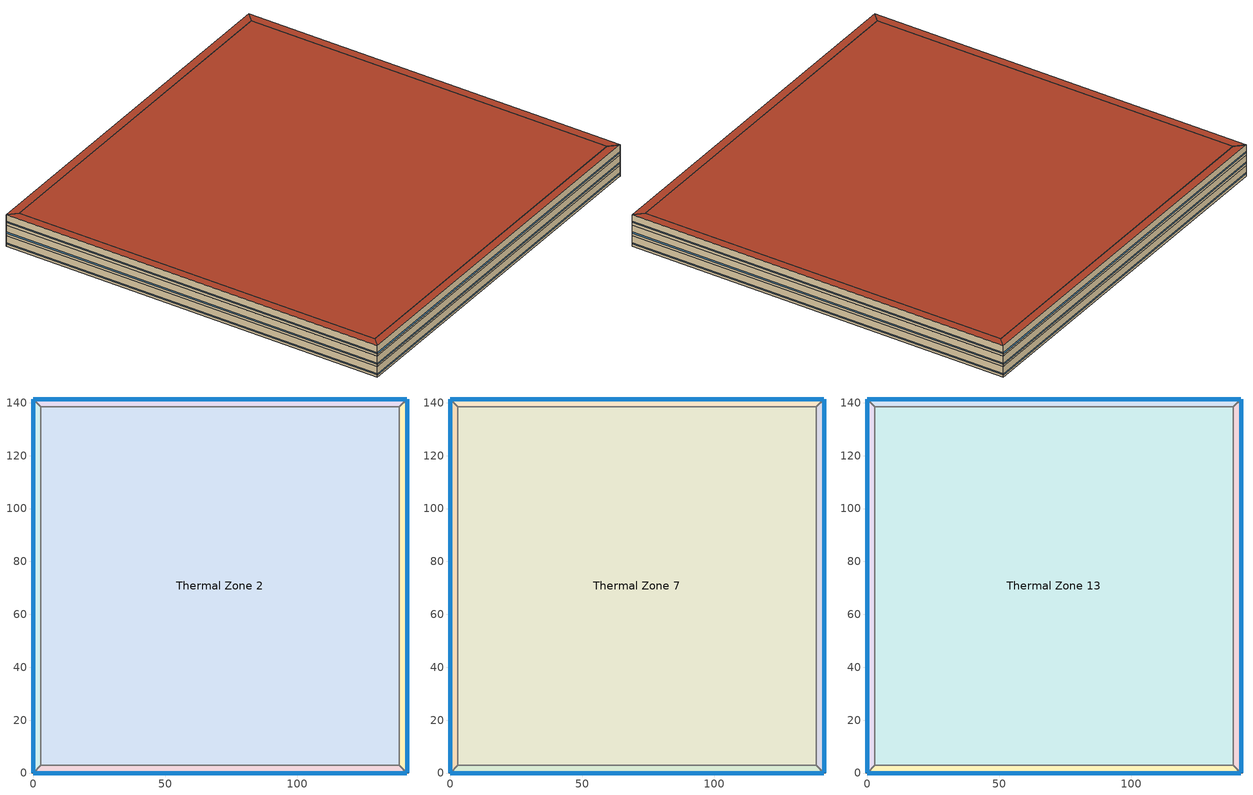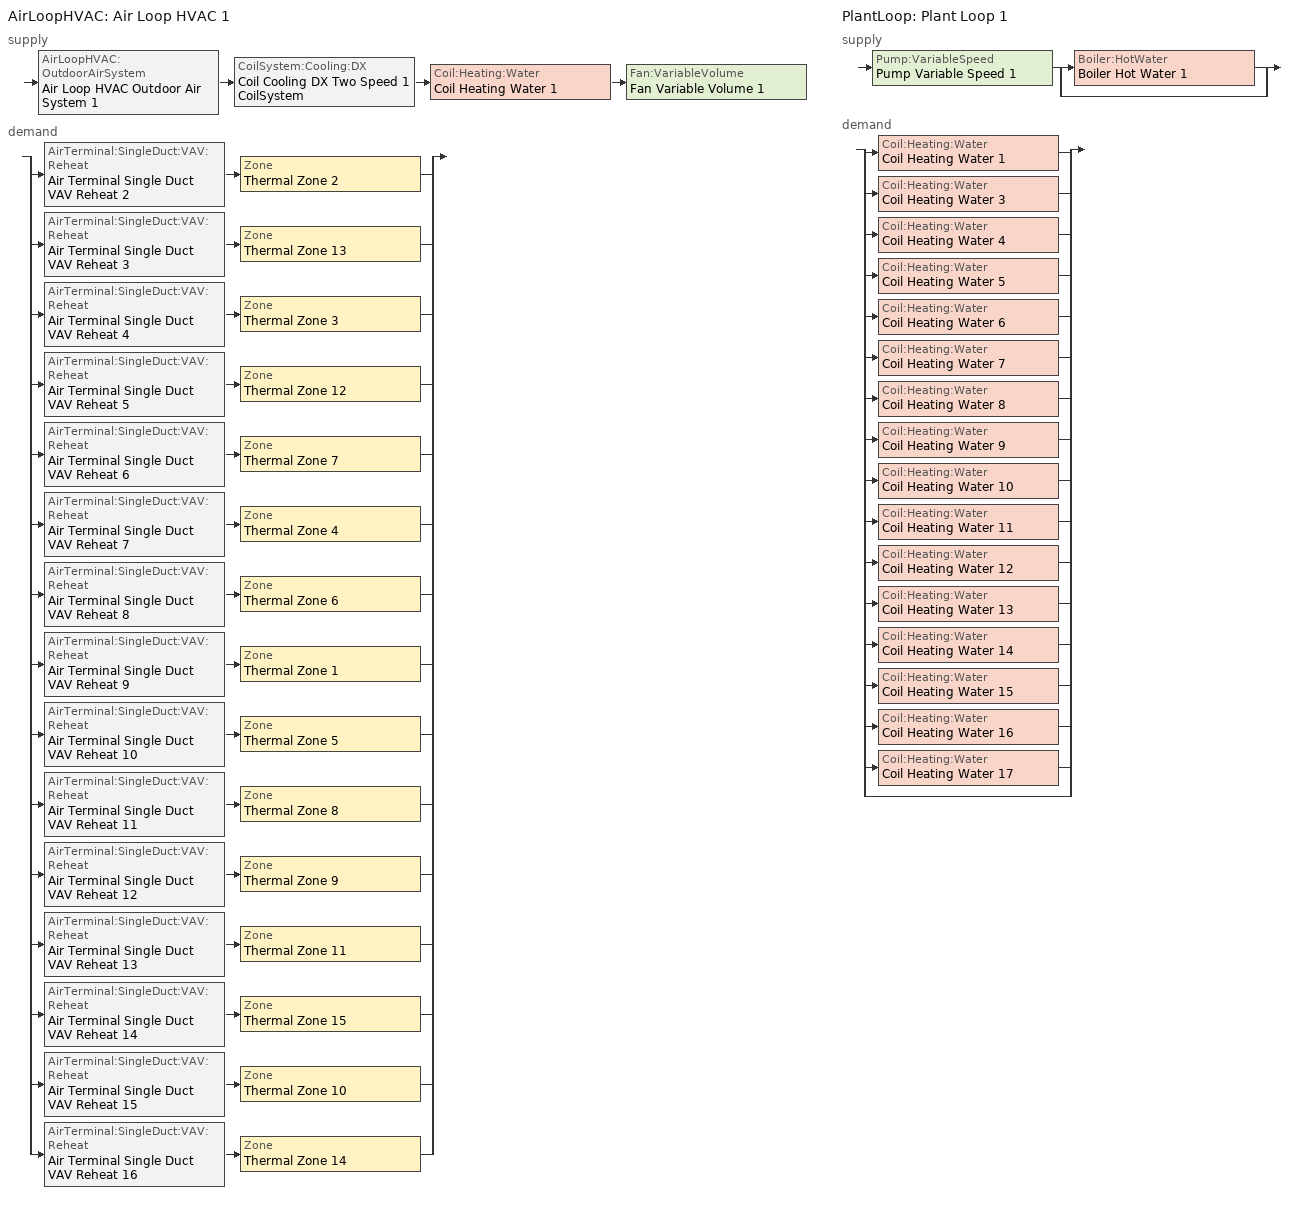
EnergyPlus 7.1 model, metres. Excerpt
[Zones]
Thermal Zone 2
 floor ground (000_ExtSlabCarpet_4in_ClimateZone 1-8): 3,3 3,138.42 138.42,138.42 138.42,3 z0
 wall to Thermal Zone 9 (000_Interior Wall): 3,138.42 3,3 z0:4
 wall to Thermal Zone 15 (000_Interior Wall): 138.42,3 138.42,138.42 z0:4
 wall to Thermal Zone 1 (000_Interior Wall): 3,3 138.42,3 z0:4
 wall to Thermal Zone 8 (000_Interior Wall): 138.42,138.42 3,138.42 z0:4
Thermal Zone 1
 floor ground (000_ExtSlabCarpet_4in_ClimateZone 1-8): 141.42,0 0,0 3,3 138.42,3 z0
 wall outside (ASHRAE_189.1-2009_ExtWall_SteelFrame_ClimateZone 4-8): 0,0 141.42,0 z0:4
 wall to Thermal Zone 15 (000_Interior Wall): 141.42,0 138.42,3 z0:4
 wall to Thermal Zone 9 (000_Interior Wall): 3,3 0,0 z0:4
 window (ASHRAE_189.1-2009_ExtWindow_ClimateZone 4-5): 0.03,0 141.4,0 z1:1.4
Thermal Zone 8
 floor ground (000_ExtSlabCarpet_4in_ClimateZone 1-8): 0,141.42 141.42,141.42 138.42,138.42 3,138.42 z0
 wall outside (ASHRAE_189.1-2009_ExtWall_SteelFrame_ClimateZone 4-8): 141.42,141.42 0,141.42 z0:4
 wall to Thermal Zone 15 (000_Interior Wall): 138.42,138.42 141.42,141.42 z0:4
 wall to Thermal Zone 9 (000_Interior Wall): 0,141.42 3,138.42 z0:4
 window (ASHRAE_189.1-2009_ExtWindow_ClimateZone 4-5): 141.4,141.42 0.03,141.42 z1:1.4
Thermal Zone 15
 floor ground (000_ExtSlabCarpet_4in_ClimateZone 1-8): 141.42,141.42 141.42,0 138.42,3 138.42,138.42 z0
 wall outside (ASHRAE_189.1-2009_ExtWall_SteelFrame_ClimateZone 4-8): 141.42,0 141.42,141.42 z0:4
 window (ASHRAE_189.1-2009_ExtWindow_ClimateZone 4-5): 141.42,0.03 141.42,141.4 z1:1.4
Thermal Zone 9
 floor ground (000_ExtSlabCarpet_4in_ClimateZone 1-8): 0,0 0,141.42 3,138.42 3,3 z0
 wall outside (ASHRAE_189.1-2009_ExtWall_SteelFrame_ClimateZone 4-8): 0,141.42 0,0 z0:4
 window (ASHRAE_189.1-2009_ExtWindow_ClimateZone 4-5): 0,141.4 0,0.03 z1:1.4
Thermal Zone 7
 floor to Thermal Zone 2 (000_Interior Floor): 3,3 3,138.42 138.42,138.42 138.42,3 z4
 wall to Thermal Zone 6 (000_Interior Wall): 138.42,138.42 3,138.42 z4:8
 wall to Thermal Zone 3 (000_Interior Wall): 138.42,3 138.42,138.42 z4:8
 wall to Thermal Zone 4 (000_Interior Wall): 3,138.42 3,3 z4:8
 wall to Thermal Zone 12 (000_Interior Wall): 3,3 138.42,3 z4:8
Thermal Zone 4
 floor to Thermal Zone 9 (000_Interior Floor): 0,0 0,141.42 3,138.42 3,3 z4
 wall outside (ASHRAE_189.1-2009_ExtWall_SteelFrame_ClimateZone 4-8): 0,141.42 0,0 z4:8
 wall to Thermal Zone 6 (000_Interior Wall): 3,138.42 0,141.42 z4:8
 wall to Thermal Zone 12 (000_Interior Wall): 0,0 3,3 z4:8
 window (ASHRAE_189.1-2009_ExtWindow_ClimateZone 4-5): 0,141.4 0,0.03 z5:5.4
Thermal Zone 3
 floor to Thermal Zone 15 (000_Interior Floor): 141.42,141.42 141.42,0 138.42,3 138.42,138.42 z4
 wall outside (ASHRAE_189.1-2009_ExtWall_SteelFrame_ClimateZone 4-8): 141.42,0 141.42,141.42 z4:8
 wall to Thermal Zone 6 (000_Interior Wall): 141.42,141.42 138.42,138.42 z4:8
 wall to Thermal Zone 12 (000_Interior Wall): 138.42,3 141.42,0 z4:8
 window (ASHRAE_189.1-2009_ExtWindow_ClimateZone 4-5): 141.42,0.03 141.42,141.4 z5:5.4
Thermal Zone 6
 floor to Thermal Zone 8 (000_Interior Floor): 0,141.42 141.42,141.42 138.42,138.42 3,138.42 z4
 wall outside (ASHRAE_189.1-2009_ExtWall_SteelFrame_ClimateZone 4-8): 141.42,141.42 0,141.42 z4:8
 window (ASHRAE_189.1-2009_ExtWindow_ClimateZone 4-5): 141.4,141.42 0.03,141.42 z5:5.4
Thermal Zone 12
 floor to Thermal Zone 1 (000_Interior Floor): 141.42,0 0,0 3,3 138.42,3 z4
 wall outside (ASHRAE_189.1-2009_ExtWall_SteelFrame_ClimateZone 4-8): 0,0 141.42,0 z4:8
 window (ASHRAE_189.1-2009_ExtWindow_ClimateZone 4-5): 0.03,0 141.4,0 z5:5.4
Thermal Zone 5
 floor to Thermal Zone 6 (000_Interior Floor): 0,141.42 141.42,141.42 138.42,138.42 3,138.42 z8
 wall outside (ASHRAE_189.1-2009_ExtWall_SteelFrame_ClimateZone 4-8): 141.42,141.42 0,141.42 z8:12
 wall to Thermal Zone 13 (000_Interior Wall): 3,138.42 138.42,138.42 z8:12
 wall to Thermal Zone 10 (000_Interior Wall): 138.42,138.42 141.42,141.42 z8:12
 wall to Thermal Zone 14 (000_Interior Wall): 0,141.42 3,138.42 z8:12
 window (ASHRAE_189.1-2009_ExtWindow_ClimateZone 4-5): 141.4,141.42 0.03,141.42 z9:9.4
 roof outside (ASHRAE_189.1-2009_ExtRoof_IEAD_ClimateZone 2-5): 3,138.42 138.42,138.42 141.42,141.42 0,141.42 z12
Thermal Zone 10
 floor to Thermal Zone 3 (000_Interior Floor): 141.42,141.42 141.42,0 138.42,3 138.42,138.42 z8
 wall outside (ASHRAE_189.1-2009_ExtWall_SteelFrame_ClimateZone 4-8): 141.42,0 141.42,141.42 z8:12
 wall to Thermal Zone 11 (000_Interior Wall): 138.42,3 141.42,0 z8:12
 wall to Thermal Zone 13 (000_Interior Wall): 138.42,138.42 138.42,3 z8:12
 window (ASHRAE_189.1-2009_ExtWindow_ClimateZone 4-5): 141.42,0.03 141.42,141.4 z9:9.4
 roof outside (ASHRAE_189.1-2009_ExtRoof_IEAD_ClimateZone 2-5): 138.42,138.42 138.42,3 141.42,0 141.42,141.42 z12
Thermal Zone 14
 floor to Thermal Zone 4 (000_Interior Floor): 0,0 0,141.42 3,138.42 3,3 z8
 wall outside (ASHRAE_189.1-2009_ExtWall_SteelFrame_ClimateZone 4-8): 0,141.42 0,0 z8:12
 wall to Thermal Zone 11 (000_Interior Wall): 0,0 3,3 z8:12
 wall to Thermal Zone 13 (000_Interior Wall): 3,3 3,138.42 z8:12
 window (ASHRAE_189.1-2009_ExtWindow_ClimateZone 4-5): 0,141.4 0,0.03 z9:9.4
 roof outside (ASHRAE_189.1-2009_ExtRoof_IEAD_ClimateZone 2-5): 3,3 3,138.42 0,141.42 0,0 z12
Thermal Zone 11
 floor to Thermal Zone 12 (000_Interior Floor): 141.42,0 0,0 3,3 138.42,3 z8
 wall outside (ASHRAE_189.1-2009_ExtWall_SteelFrame_ClimateZone 4-8): 0,0 141.42,0 z8:12
 wall to Thermal Zone 13 (000_Interior Wall): 138.42,3 3,3 z8:12
 window (ASHRAE_189.1-2009_ExtWindow_ClimateZone 4-5): 0.03,0 141.4,0 z9:9.4
 roof outside (ASHRAE_189.1-2009_ExtRoof_IEAD_ClimateZone 2-5): 138.42,3 3,3 0,0 141.42,0 z12
Thermal Zone 13
 floor to Thermal Zone 7 (000_Interior Floor): 3,3 3,138.42 138.42,138.42 138.42,3 z8
 roof outside (ASHRAE_189.1-2009_ExtRoof_IEAD_ClimateZone 2-5): 138.42,3 138.42,138.42 3,138.42 3,3 z12
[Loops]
AirLoopHVAC 'Air Loop HVAC 1'
 supply: AirLoopHVAC:OutdoorAirSystem 'Air Loop HVAC Outdoor Air System 1' > CoilSystem:Cooling:DX 'Coil Cooling DX Two Speed 1 CoilSystem' > Coil:Heating:Water 'Coil Heating Water 1' > Fan:VariableVolume 'Fan Variable Volume 1'
 demand: split
  | AirTerminal:SingleDuct:VAV:Reheat 'Air Terminal Single Duct VAV Reheat 2' > Zone 'Thermal Zone 2'
  | AirTerminal:SingleDuct:VAV:Reheat 'Air Terminal Single Duct VAV Reheat 3' > Zone 'Thermal Zone 13'
  | AirTerminal:SingleDuct:VAV:Reheat 'Air Terminal Single Duct VAV Reheat 4' > Zone 'Thermal Zone 3'
  | AirTerminal:SingleDuct:VAV:Reheat 'Air Terminal Single Duct VAV Reheat 5' > Zone 'Thermal Zone 12'
  | AirTerminal:SingleDuct:VAV:Reheat 'Air Terminal Single Duct VAV Reheat 6' > Zone 'Thermal Zone 7'
  | AirTerminal:SingleDuct:VAV:Reheat 'Air Terminal Single Duct VAV Reheat 7' > Zone 'Thermal Zone 4'
  | AirTerminal:SingleDuct:VAV:Reheat 'Air Terminal Single Duct VAV Reheat 8' > Zone 'Thermal Zone 6'
  | AirTerminal:SingleDuct:VAV:Reheat 'Air Terminal Single Duct VAV Reheat 9' > Zone 'Thermal Zone 1'
  | AirTerminal:SingleDuct:VAV:Reheat 'Air Terminal Single Duct VAV Reheat 10' > Zone 'Thermal Zone 5'
  | AirTerminal:SingleDuct:VAV:Reheat 'Air Terminal Single Duct VAV Reheat 11' > Zone 'Thermal Zone 8'
  | AirTerminal:SingleDuct:VAV:Reheat 'Air Terminal Single Duct VAV Reheat 12' > Zone 'Thermal Zone 9'
  | AirTerminal:SingleDuct:VAV:Reheat 'Air Terminal Single Duct VAV Reheat 13' > Zone 'Thermal Zone 11'
  | AirTerminal:SingleDuct:VAV:Reheat 'Air Terminal Single Duct VAV Reheat 14' > Zone 'Thermal Zone 15'
  | AirTerminal:SingleDuct:VAV:Reheat 'Air Terminal Single Duct VAV Reheat 15' > Zone 'Thermal Zone 10'
  | AirTerminal:SingleDuct:VAV:Reheat 'Air Terminal Single Duct VAV Reheat 16' > Zone 'Thermal Zone 14'
PlantLoop 'Plant Loop 1'
 supply: Pump:VariableSpeed 'Pump Variable Speed 1' > split
  | Boiler:HotWater 'Boiler Hot Water 1'
  | bypass
 demand: split
  | Coil:Heating:Water 'Coil Heating Water 1'
  | Coil:Heating:Water 'Coil Heating Water 3'
  | Coil:Heating:Water 'Coil Heating Water 4'
  | Coil:Heating:Water 'Coil Heating Water 5'
  | Coil:Heating:Water 'Coil Heating Water 6'
  | Coil:Heating:Water 'Coil Heating Water 7'
  | Coil:Heating:Water 'Coil Heating Water 8'
  | Coil:Heating:Water 'Coil Heating Water 9'
  | Coil:Heating:Water 'Coil Heating Water 10'
  | Coil:Heating:Water 'Coil Heating Water 11'
  | Coil:Heating:Water 'Coil Heating Water 12'
  | Coil:Heating:Water 'Coil Heating Water 13'
  | Coil:Heating:Water 'Coil Heating Water 14'
  | Coil:Heating:Water 'Coil Heating Water 15'
  | Coil:Heating:Water 'Coil Heating Water 16'
  | Coil:Heating:Water 'Coil Heating Water 17'
  | bypass
[Site:Location]
Chicago Ohare Intl Ap_IL_USA Design_Conditions: 41.98, -87.92, -6, 201
[SizingPeriod:DesignDay]
Chicago Ohare Intl Ap Ann Clg .4% Condns Enth=>MDB: 7, 21, SummerDesignDay, 31.4, 10.5, DefaultMultipliers, , Enthalpy, , , , 79200, , 98934, 5.2, 230, No, No, No, ASHRAETau, , , 0.455, 2.05
Chicago Ohare Intl Ap Ann Clg 2% Condns Enth=>MDB: 7, 21, SummerDesignDay, 28.2, 10.5, DefaultMultipliers, , Enthalpy, , , , 70900, , 98934, 5.2, 230, No, No, No, ASHRAETau, , , 0.455, 2.05
Chicago Ohare Intl Ap Ann Htg Wind 99% Condns WS=>MCDB: 1, 21, WinterDesignDay, -3.2, 0, DefaultMultipliers, , Wetbulb, -3.2, , , , , 98934, 11.4, 270, No, No, No, ASHRAEClearSky, , , , , 0
Chicago Ohare Intl Ap Ann Htg 99.6% Condns DB: 1, 21, WinterDesignDay, -20, 0, DefaultMultipliers, , Wetbulb, -20, , , , , 98934, 4.9, 270, No, No, No, ASHRAEClearSky, , , , , 0
Chicago Ohare Intl Ap Ann Hum_n 99.6% Condns DP=>MCDB: 1, 21, WinterDesignDay, -19.2, 0, DefaultMultipliers, , Dewpoint, -25.7, , , , , 98934, 4.9, 270, No, No, No, ASHRAEClearSky, , , , , 0
Chicago Ohare Intl Ap Ann Clg .4% Condns WB=>MDB: 7, 21, SummerDesignDay, 31.2, 10.5, DefaultMultipliers, , Wetbulb, 25.5, , , , , 98934, 5.2, 230, No, No, No, ASHRAETau, , , 0.455, 2.05
Chicago Ohare Intl Ap Ann Clg 2% Condns DB=>MWB: 7, 21, SummerDesignDay, 30.1, 10.5, DefaultMultipliers, , Wetbulb, 22.1, , , , , 98934, 5.2, 230, No, No, No, ASHRAETau, , , 0.455, 2.05
Chicago Ohare Intl Ap Ann Clg .4% Condns DB=>MWB: 7, 21, SummerDesignDay, 33.3, 10.5, DefaultMultipliers, , Wetbulb, 23.7, , , , , 98934, 5.2, 230, No, No, No, ASHRAETau, , , 0.455, 2.05
Chicago Ohare Intl Ap Ann Clg .4% Condns DP=>MDB: 7, 21, SummerDesignDay, 28.9, 10.5, DefaultMultipliers, , Dewpoint, 23.8, , , , , 98934, 5.2, 230, No, No, No, ASHRAETau, , , 0.455, 2.05
Chicago Ohare Intl Ap Ann Htg Wind 99.6% Condns WS=>MCDB: 1, 21, WinterDesignDay, -3.5, 0, DefaultMultipliers, , Wetbulb, -3.5, , , , , 98934, 12.4, 270, No, No, No, ASHRAEClearSky, , , , , 0
Chicago Ohare Intl Ap Ann Clg 2% Condns WB=>MDB: 7, 21, SummerDesignDay, 28.1, 10.5, DefaultMultipliers, , Wetbulb, 23.5, , , , , 98934, 5.2, 230, No, No, No, ASHRAETau, , , 0.455, 2.05
Chicago Ohare Intl Ap Ann Clg 1% Condns WB=>MDB: 7, 21, SummerDesignDay, 29.6, 10.5, DefaultMultipliers, , Wetbulb, 24.5, , , , , 98934, 5.2, 230, No, No, No, ASHRAETau, , , 0.455, 2.05
Chicago Ohare Intl Ap Ann Hum_n 99% Condns DP=>MCDB: 1, 21, WinterDesignDay, -15.7, 0, DefaultMultipliers, , Dewpoint, -22.1, , , , , 98934, 4.9, 270, No, No, No, ASHRAEClearSky, , , , , 0
Chicago Ohare Intl Ap Ann Clg 2% Condns DP=>MDB: 7, 21, SummerDesignDay, 26.5, 10.5, DefaultMultipliers, , Dewpoint, 21.9, , , , , 98934, 5.2, 230, No, No, No, ASHRAETau, , , 0.455, 2.05
Chicago Ohare Intl Ap Ann Htg 99% Condns DB: 1, 21, WinterDesignDay, -16.6, 0, DefaultMultipliers, , Wetbulb, -16.6, , , , , 98934, 4.9, 270, No, No, No, ASHRAEClearSky, , , , , 0
Chicago Ohare Intl Ap Ann Clg 1% Condns DP=>MDB: 7, 21, SummerDesignDay, 27.7, 10.5, DefaultMultipliers, , Dewpoint, 22.9, , , , , 98934, 5.2, 230, No, No, No, ASHRAETau, , , 0.455, 2.05
Chicago Ohare Intl Ap Ann Clg 1% Condns Enth=>MDB: 7, 21, SummerDesignDay, 29.6, 10.5, DefaultMultipliers, , Enthalpy, , , , 75100, , 98934, 5.2, 230, No, No, No, ASHRAETau, , , 0.455, 2.05
Chicago Ohare Intl Ap Ann Clg 1% Condns DB=>MWB: 7, 21, SummerDesignDay, 31.6, 10.5, DefaultMultipliers, , Wetbulb, 23, , , , , 98934, 5.2, 230, No, No, No, ASHRAETau, , , 0.455, 2.05
[Building]
Building 1
[Material]
Wall Insulation [39]: MediumRough, 0.1184, 0.045, 265, 836.8, 0.9, 0.7, 0.7
000_M11 100mm lightweight concrete: MediumRough, 0.1016, 0.53, 1280, 840, 0.9, 0.7, 0.7
Metal Decking: MediumSmooth, 0.0015, 45.006, 7680, 418.4, 0.9, 0.7, 0.3
Roof Insulation [21]: MediumRough, 0.2105, 0.049, 265, 836.8, 0.9, 0.7, 0.7
Roof Membrane: VeryRough, 0.0095, 0.16, 1121.29, 1460, 0.9, 0.7, 0.7
1/2IN Gypsum: Smooth, 0.0127, 0.16, 784.9, 830, 0.9, 0.92, 0.92
MAT-CC05 4 HW CONCRETE: Rough, 0.1016, 1.311, 2240, 836.8, 0.9, 0.7, 0.7
000_G01a 19mm gypsum board: MediumSmooth, 0.019, 0.16, 800, 1090, 0.9, 0.7, 0.7
000_F16 Acoustic tile: MediumSmooth, 0.0191, 0.06, 368, 590, 0.9, 0.7, 0.7
[Material:AirGap]
000_F05 Ceiling air space resistance: 0.18
000_F04 Wall air space resistance: 0.15
[Material:NoMass]
CP02 CARPET PAD: VeryRough, 0.2165, 0.9, 0.7, 0.8
MAT-SHEATH: Rough, 0.3626, 0.9, 0.7, 0.7
[WindowMaterial:Glazing]
Theoretical Glass [207]: SpectralAverage, , 0.003, 0.3311, 0.6189, 0.6189, 0.44, 0.51, 0.51, 0, 0.9, 0.9, 0.0133, 1, No
[Construction]
000_Interior Wall: 000_G01a 19mm gypsum board, 000_F04 Wall air space resistance, 000_G01a 19mm gypsum board
ASHRAE_189.1-2009_ExtWall_SteelFrame_ClimateZone 4-8: MAT-SHEATH, Wall Insulation [39], 1/2IN Gypsum
000_ExtSlabCarpet_4in_ClimateZone 1-8: MAT-CC05 4 HW CONCRETE, CP02 CARPET PAD
ASHRAE_189.1-2009_ExtRoof_IEAD_ClimateZone 2-5: Roof Membrane, Roof Insulation [21], Metal Decking
000_Interior Floor: 000_F16 Acoustic tile, 000_F05 Ceiling air space resistance, 000_M11 100mm lightweight concrete
ASHRAE_189.1-2009_ExtWindow_ClimateZone 4-5: Theoretical Glass [207]
[AirLoopHVAC]
Air Loop HVAC 1: Air Loop HVAC 1 Controllers, AvailabilityManagerAssignmentList {2972593b-6dd4-46ac-bf5a-b0bf6d156a2b}, AutoSize, BranchList {7d43e544-2e66-4075-9c23-c35bcea925db}, , Node 16, Node 19, Node 18, Node 17
[Sizing:System]
Air Loop HVAC 1: Sensible, Autosize, 0.3, 7, 0.008, 12.8, 0.008, 12.8, 16.7, NonCoincident, Yes, Yes, 0.0085, 0.008, DesignDay, 0, DesignDay, 0, ZoneSum
[Controller:WaterCoil]
Controller Water Coil 1: Temperature, Normal, Flow, Node 25, Node 31, Autosize, Autosize, 1e-07
[AvailabilityManager:Scheduled]
AvailabilityManager:Scheduled {988902a5-6533-4909-b319-b9899e32abfa}: Schedule:Compact {b762c5fa-27ba-461d-b220-e85a532de893}
AvailabilityManager:Scheduled {7d4268d1-8525-445e-a3bc-1aa545bf2a07}: Schedule:Compact {b1a5748c-4580-4737-a4ed-bbab8c15b868}
[AirLoopHVAC:OutdoorAirSystem]
Air Loop HVAC Outdoor Air System 1: AirLoopHVAC:ControllerList {c2720e85-d7ac-4984-894c-e87089a6ef71}, AirLoopHVAC:OutdoorAirSystem:EquipmentList {5bfc05c2-661a-403a-804f-37543a92f3d7}, AvailabilityManagerAssignmentList {87b49a32-a40f-4feb-be5e-eb0c5b64dd8c}
[Controller:OutdoorAir]
Controller Outdoor Air 1: Node 22, Node 16, Node 23, Node 21, Autosize, Autosize, FixedDryBulb, ModulateFlow, 30, 64000, , , -100, NoLockout, FixedMinimum, , , , , , No, , , Yes, BypassWhenOAFlowGreaterThanMinimum
[OutdoorAir:Mixer]
OutdoorAir:Mixer {8933b5d0-baae-4a9e-a345-a4841f1417f7}: Node 23, Node 21, Node 22, Node 16
[SetpointManager:MixedAir]
Setpoint Manager Mixed Air 3: Temperature, Node 17, Node 25, Node 17, Node 23
Setpoint Manager Mixed Air 2: Temperature, Node 17, Node 25, Node 17, Node 24
Setpoint Manager Mixed Air 1: Temperature, Node 17, Node 25, Node 17, Node 25
[CoilSystem:Cooling:DX]
Coil Cooling DX Two Speed 1 CoilSystem: Always_On, Node 23, Node 24, Node 24, Coil:Cooling:DX:TwoSpeed, Coil Cooling DX Two Speed 1
[Coil:Cooling:DX:TwoSpeed]
Coil Cooling DX Two Speed 1: Always_On, Autosize, Autosize, 5.5, Autosize, Node 23, Node 24, Curve Biquadratic 1, Curve Quadratic 1, Curve Biquadratic 2, Curve Quadratic 2, Curve Quadratic 3, Autosize, 0.69, 6.6, Autosize, Curve Biquadratic 3, Curve Biquadratic 4, , AirCooled, 0, , , 0, , , , , 10, 2
[Coil:Heating:Water]
Coil Heating Water 1: Always_On, Autosize, Autosize, Node 31, Node 37, Node 24, Node 25, UFactorTimesAreaAndDesignWaterFlowRate, Autosize, 82.2, 16.6, 71.1, 32.2, 0.5
Coil Heating Water 3: Always_On, Autosize, Autosize, Node 40, Node 41, Air Terminal Single Duct VAV Reheat 2 Damper Outlet, Node 20, UFactorTimesAreaAndDesignWaterFlowRate, Autosize, 82.2, 16.6, 71.1, 32.2, 0.5
Coil Heating Water 4: Always_On, Autosize, Autosize, Node 45, Node 46, Air Terminal Single Duct VAV Reheat 3 Damper Outlet, Node 42, UFactorTimesAreaAndDesignWaterFlowRate, Autosize, 82.2, 16.6, 71.1, 32.2, 0.5
Coil Heating Water 5: Always_On, Autosize, Autosize, Node 50, Node 51, Air Terminal Single Duct VAV Reheat 4 Damper Outlet, Node 47, UFactorTimesAreaAndDesignWaterFlowRate, Autosize, 82.2, 16.6, 71.1, 32.2, 0.5
Coil Heating Water 6: Always_On, Autosize, Autosize, Node 55, Node 56, Air Terminal Single Duct VAV Reheat 5 Damper Outlet, Node 52, UFactorTimesAreaAndDesignWaterFlowRate, Autosize, 82.2, 16.6, 71.1, 32.2, 0.5
Coil Heating Water 7: Always_On, Autosize, Autosize, Node 60, Node 61, Air Terminal Single Duct VAV Reheat 6 Damper Outlet, Node 57, UFactorTimesAreaAndDesignWaterFlowRate, Autosize, 82.2, 16.6, 71.1, 32.2, 0.5
Coil Heating Water 8: Always_On, Autosize, Autosize, Node 65, Node 66, Air Terminal Single Duct VAV Reheat 7 Damper Outlet, Node 62, UFactorTimesAreaAndDesignWaterFlowRate, Autosize, 82.2, 16.6, 71.1, 32.2, 0.5
Coil Heating Water 9: Always_On, Autosize, Autosize, Node 70, Node 71, Air Terminal Single Duct VAV Reheat 8 Damper Outlet, Node 67, UFactorTimesAreaAndDesignWaterFlowRate, Autosize, 82.2, 16.6, 71.1, 32.2, 0.5
Coil Heating Water 10: Always_On, Autosize, Autosize, Node 75, Node 76, Air Terminal Single Duct VAV Reheat 9 Damper Outlet, Node 72, UFactorTimesAreaAndDesignWaterFlowRate, Autosize, 82.2, 16.6, 71.1, 32.2, 0.5
Coil Heating Water 11: Always_On, Autosize, Autosize, Node 80, Node 81, Air Terminal Single Duct VAV Reheat 10 Damper Outlet, Node 77, UFactorTimesAreaAndDesignWaterFlowRate, Autosize, 82.2, 16.6, 71.1, 32.2, 0.5
Coil Heating Water 12: Always_On, Autosize, Autosize, Node 85, Node 86, Air Terminal Single Duct VAV Reheat 11 Damper Outlet, Node 82, UFactorTimesAreaAndDesignWaterFlowRate, Autosize, 82.2, 16.6, 71.1, 32.2, 0.5
Coil Heating Water 13: Always_On, Autosize, Autosize, Node 90, Node 91, Air Terminal Single Duct VAV Reheat 12 Damper Outlet, Node 87, UFactorTimesAreaAndDesignWaterFlowRate, Autosize, 82.2, 16.6, 71.1, 32.2, 0.5
Coil Heating Water 14: Always_On, Autosize, Autosize, Node 95, Node 96, Air Terminal Single Duct VAV Reheat 13 Damper Outlet, Node 92, UFactorTimesAreaAndDesignWaterFlowRate, Autosize, 82.2, 16.6, 71.1, 32.2, 0.5
Coil Heating Water 15: Always_On, Autosize, Autosize, Node 100, Node 101, Air Terminal Single Duct VAV Reheat 14 Damper Outlet, Node 97, UFactorTimesAreaAndDesignWaterFlowRate, Autosize, 82.2, 16.6, 71.1, 32.2, 0.5
Coil Heating Water 16: Always_On, Autosize, Autosize, Node 105, Node 106, Air Terminal Single Duct VAV Reheat 15 Damper Outlet, Node 102, UFactorTimesAreaAndDesignWaterFlowRate, Autosize, 82.2, 16.6, 71.1, 32.2, 0.5
Coil Heating Water 17: Always_On, Autosize, Autosize, Node 110, Node 111, Air Terminal Single Duct VAV Reheat 16 Damper Outlet, Node 107, UFactorTimesAreaAndDesignWaterFlowRate, Autosize, 82.2, 16.6, 71.1, 32.2, 0.5
[Fan:VariableVolume]
Fan Variable Volume 1: Always_On, 0.5, 500, AutoSize, FixedFlowRate, 0, 0, 0.93, 1, 0.0407599, 0.088045, -0.0729261, 0.94374, 0, Node 25, Node 17
[SetpointManager:Scheduled]
Setpoint Manager Scheduled 1: Temperature, Deck_Temperature, Node 17
Setpoint Manager Scheduled 2: Temperature, Hot_Water_Temperature, Node 27
[AirTerminal:SingleDuct:VAV:Reheat]
Air Terminal Single Duct VAV Reheat 2: Always_On, Air Terminal Single Duct VAV Reheat 2 Damper Outlet, Node 39, Autosize, Constant, 0.3, 0.3, , Coil:Heating:Water, Coil Heating Water 3, Autosize, 0, Node 20, 0.001, Normal, Autocalculate, Autocalculate, 35
Air Terminal Single Duct VAV Reheat 3: Always_On, Air Terminal Single Duct VAV Reheat 3 Damper Outlet, Node 44, Autosize, Constant, 0.3, 0.3, , Coil:Heating:Water, Coil Heating Water 4, Autosize, 0, Node 42, 0.001, Normal, Autocalculate, Autocalculate, 35
Air Terminal Single Duct VAV Reheat 4: Always_On, Air Terminal Single Duct VAV Reheat 4 Damper Outlet, Node 49, Autosize, Constant, 0.3, 0.3, , Coil:Heating:Water, Coil Heating Water 5, Autosize, 0, Node 47, 0.001, Normal, Autocalculate, Autocalculate, 35
Air Terminal Single Duct VAV Reheat 5: Always_On, Air Terminal Single Duct VAV Reheat 5 Damper Outlet, Node 54, Autosize, Constant, 0.3, 0.3, , Coil:Heating:Water, Coil Heating Water 6, Autosize, 0, Node 52, 0.001, Normal, Autocalculate, Autocalculate, 35
Air Terminal Single Duct VAV Reheat 6: Always_On, Air Terminal Single Duct VAV Reheat 6 Damper Outlet, Node 59, Autosize, Constant, 0.3, 0.3, , Coil:Heating:Water, Coil Heating Water 7, Autosize, 0, Node 57, 0.001, Normal, Autocalculate, Autocalculate, 35
Air Terminal Single Duct VAV Reheat 7: Always_On, Air Terminal Single Duct VAV Reheat 7 Damper Outlet, Node 64, Autosize, Constant, 0.3, 0.3, , Coil:Heating:Water, Coil Heating Water 8, Autosize, 0, Node 62, 0.001, Normal, Autocalculate, Autocalculate, 35
Air Terminal Single Duct VAV Reheat 8: Always_On, Air Terminal Single Duct VAV Reheat 8 Damper Outlet, Node 69, Autosize, Constant, 0.3, 0.3, , Coil:Heating:Water, Coil Heating Water 9, Autosize, 0, Node 67, 0.001, Normal, Autocalculate, Autocalculate, 35
Air Terminal Single Duct VAV Reheat 9: Always_On, Air Terminal Single Duct VAV Reheat 9 Damper Outlet, Node 74, Autosize, Constant, 0.3, 0.3, , Coil:Heating:Water, Coil Heating Water 10, Autosize, 0, Node 72, 0.001, Normal, Autocalculate, Autocalculate, 35
Air Terminal Single Duct VAV Reheat 10: Always_On, Air Terminal Single Duct VAV Reheat 10 Damper Outlet, Node 79, Autosize, Constant, 0.3, 0.3, , Coil:Heating:Water, Coil Heating Water 11, Autosize, 0, Node 77, 0.001, Normal, Autocalculate, Autocalculate, 35
Air Terminal Single Duct VAV Reheat 11: Always_On, Air Terminal Single Duct VAV Reheat 11 Damper Outlet, Node 84, Autosize, Constant, 0.3, 0.3, , Coil:Heating:Water, Coil Heating Water 12, Autosize, 0, Node 82, 0.001, Normal, Autocalculate, Autocalculate, 35
Air Terminal Single Duct VAV Reheat 12: Always_On, Air Terminal Single Duct VAV Reheat 12 Damper Outlet, Node 89, Autosize, Constant, 0.3, 0.3, , Coil:Heating:Water, Coil Heating Water 13, Autosize, 0, Node 87, 0.001, Normal, Autocalculate, Autocalculate, 35
Air Terminal Single Duct VAV Reheat 13: Always_On, Air Terminal Single Duct VAV Reheat 13 Damper Outlet, Node 94, Autosize, Constant, 0.3, 0.3, , Coil:Heating:Water, Coil Heating Water 14, Autosize, 0, Node 92, 0.001, Normal, Autocalculate, Autocalculate, 35
Air Terminal Single Duct VAV Reheat 14: Always_On, Air Terminal Single Duct VAV Reheat 14 Damper Outlet, Node 99, Autosize, Constant, 0.3, 0.3, , Coil:Heating:Water, Coil Heating Water 15, Autosize, 0, Node 97, 0.001, Normal, Autocalculate, Autocalculate, 35
Air Terminal Single Duct VAV Reheat 15: Always_On, Air Terminal Single Duct VAV Reheat 15 Damper Outlet, Node 104, Autosize, Constant, 0.3, 0.3, , Coil:Heating:Water, Coil Heating Water 16, Autosize, 0, Node 102, 0.001, Normal, Autocalculate, Autocalculate, 35
Air Terminal Single Duct VAV Reheat 16: Always_On, Air Terminal Single Duct VAV Reheat 16 Damper Outlet, Node 109, Autosize, Constant, 0.3, 0.3, , Coil:Heating:Water, Coil Heating Water 17, Autosize, 0, Node 107, 0.001, Normal, Autocalculate, Autocalculate, 35
[PlantLoop]
Plant Loop 1: Water, , Plant Loop 1 Operation Scheme List, Node 27, 100, 0, Autosize, 0, Autocalculate, Node 26, Node 27, Plant Loop 1 Supply Branches, Plant Loop 1 Supply Connector List, Node 29, Node 30, Plant Loop 1 Demand Branches, Plant Loop 1 Demand Connector List, Optimal
[PlantEquipmentOperationSchemes]
Plant Loop 1 Operation Scheme List: PlantEquipmentOperation:HeatingLoad, Plant Loop 1 Heating Operation Scheme, Plant Loop 1 On Schedule
[PlantEquipmentOperation:HeatingLoad]
Plant Loop 1 Heating Operation Scheme: 0, 1000000000, Plant Loop 1 Heating Equipment List
[PlantEquipmentList]
Plant Loop 1 Heating Equipment List: Boiler:HotWater, Boiler Hot Water 1
[Sizing:Plant]
Plant Loop 1: Heating, 82, 11
[Pump:VariableSpeed]
Pump Variable Speed 1: Node 26, Node 32, Autosize, 179352, Autosize, 0.9, 0, 0, 1, 0, 0, 0, Intermittent
[Boiler:HotWater]
Boiler Hot Water 1: NaturalGas, Autosize, 0.66, , , 82, Autosize, 0, 1, 1, Node 28, Node 33, 99, ConstantFlow, 0, 1
[Zone]
Thermal Zone 5: -0, 3, 138.421, 8
Thermal Zone 2: -0, 3, 3, 0
Thermal Zone 1; Thermal Zone 9: -0, 0, 0, 0
Thermal Zone 10: -0, 138.421, 3, 8
Thermal Zone 7: -0, 3, 3, 4
Thermal Zone 8: -0, 3, 138.421, 0
Thermal Zone 15: -0, 138.421, 3, 0
Thermal Zone 4; Thermal Zone 12: -0, 0, 0, 4
Thermal Zone 14; Thermal Zone 11: -0, 0, 0, 8
Thermal Zone 3: -0, 138.421, 3, 4
Thermal Zone 6: -0, 3, 138.421, 4
Thermal Zone 13: -0, 3, 3, 8
[ZoneControl:Thermostat]
Thermal Zone 5 Thermostat: Thermal Zone 5, Thermal Zone 5 Thermostat Schedule, ThermostatSetpoint:DualSetpoint, Thermostat Setpoint Dual Setpoint 1
Thermal Zone 2 Thermostat: Thermal Zone 2, Thermal Zone 2 Thermostat Schedule, ThermostatSetpoint:DualSetpoint, Thermostat Setpoint Dual Setpoint 1
Thermal Zone 1 Thermostat: Thermal Zone 1, Thermal Zone 1 Thermostat Schedule, ThermostatSetpoint:DualSetpoint, Thermostat Setpoint Dual Setpoint 1
Thermal Zone 10 Thermostat: Thermal Zone 10, Thermal Zone 10 Thermostat Schedule, ThermostatSetpoint:DualSetpoint, Thermostat Setpoint Dual Setpoint 1
Thermal Zone 7 Thermostat: Thermal Zone 7, Thermal Zone 7 Thermostat Schedule, ThermostatSetpoint:DualSetpoint, Thermostat Setpoint Dual Setpoint 1
Thermal Zone 8 Thermostat: Thermal Zone 8, Thermal Zone 8 Thermostat Schedule, ThermostatSetpoint:DualSetpoint, Thermostat Setpoint Dual Setpoint 1
Thermal Zone 15 Thermostat: Thermal Zone 15, Thermal Zone 15 Thermostat Schedule, ThermostatSetpoint:DualSetpoint, Thermostat Setpoint Dual Setpoint 1
Thermal Zone 4 Thermostat: Thermal Zone 4, Thermal Zone 4 Thermostat Schedule, ThermostatSetpoint:DualSetpoint, Thermostat Setpoint Dual Setpoint 1
Thermal Zone 14 Thermostat: Thermal Zone 14, Thermal Zone 14 Thermostat Schedule, ThermostatSetpoint:DualSetpoint, Thermostat Setpoint Dual Setpoint 1
Thermal Zone 3 Thermostat: Thermal Zone 3, Thermal Zone 3 Thermostat Schedule, ThermostatSetpoint:DualSetpoint, Thermostat Setpoint Dual Setpoint 1
Thermal Zone 11 Thermostat: Thermal Zone 11, Thermal Zone 11 Thermostat Schedule, ThermostatSetpoint:DualSetpoint, Thermostat Setpoint Dual Setpoint 1
Thermal Zone 6 Thermostat: Thermal Zone 6, Thermal Zone 6 Thermostat Schedule, ThermostatSetpoint:DualSetpoint, Thermostat Setpoint Dual Setpoint 1
Thermal Zone 9 Thermostat: Thermal Zone 9, Thermal Zone 9 Thermostat Schedule, ThermostatSetpoint:DualSetpoint, Thermostat Setpoint Dual Setpoint 1
Thermal Zone 13 Thermostat: Thermal Zone 13, Thermal Zone 13 Thermostat Schedule, ThermostatSetpoint:DualSetpoint, Thermostat Setpoint Dual Setpoint 1
Thermal Zone 12 Thermostat: Thermal Zone 12, Thermal Zone 12 Thermostat Schedule, ThermostatSetpoint:DualSetpoint, Thermostat Setpoint Dual Setpoint 1
[ThermostatSetpoint:DualSetpoint]
Thermostat Setpoint Dual Setpoint 1: Heating Sch, Cooling Sch
[Zone equipment]
Thermal Zone 5: Air Terminal Single Duct VAV Reheat 10
Thermal Zone 2: Air Terminal Single Duct VAV Reheat 2
Thermal Zone 1: Air Terminal Single Duct VAV Reheat 9
Thermal Zone 10: Air Terminal Single Duct VAV Reheat 15
Thermal Zone 7: Air Terminal Single Duct VAV Reheat 6
Thermal Zone 8: Air Terminal Single Duct VAV Reheat 11
Thermal Zone 15: Air Terminal Single Duct VAV Reheat 14
Thermal Zone 4: Air Terminal Single Duct VAV Reheat 7
Thermal Zone 14: Air Terminal Single Duct VAV Reheat 16
Thermal Zone 3: Air Terminal Single Duct VAV Reheat 4
Thermal Zone 11: Air Terminal Single Duct VAV Reheat 13
Thermal Zone 6: Air Terminal Single Duct VAV Reheat 8
Thermal Zone 9: Air Terminal Single Duct VAV Reheat 12
Thermal Zone 13: Air Terminal Single Duct VAV Reheat 3
Thermal Zone 12: Air Terminal Single Duct VAV Reheat 5
[Sizing:Zone]
Thermal Zone 5; Thermal Zone 2; Thermal Zone 1; Thermal Zone 10; Thermal Zone 7; Thermal Zone 8; Thermal Zone 15; Thermal Zone 4; Thermal Zone 14; Thermal Zone 3; Thermal Zone 11; Thermal Zone 6; Thermal Zone 9; Thermal Zone 13; Thermal Zone 12: 14, 40, 0.0085, 0.008, , , , DesignDay, , , , , DesignDay
[Schedule:Day:Interval]
Heating Sch Default: Temperature 2, No, 24:00, 24
Deck_Temperature_Summer_Design_Day; Deck_Temperature_Winter_Design_Day; Deck_Temperature_Default: Temperature, No, 24:00, 12.8
Cooling Sch Default: Temperature 3, No, 24:00, 28
Hot_Water_Temperature_Winter_Design_Day; Hot_Water_Temperature_Summer_Design_Day; Hot_Water_Temperature_Default: Temperature 1, No, 24:00, 67
Always_On_Winter_Design_Day; Always_On_Default; Always_On_Summer_Design_Day: OnOff, No, 24:00, 1
[Schedule:Week:Daily]
Schedule:Week:Daily {ddc752ae-30e6-43f5-b06d-653c1ca0213c}: Always_On_Default, Always_On_Default, Always_On_Default, Always_On_Default, Always_On_Default, Always_On_Default, Always_On_Default, Always_On_Default, Always_On_Summer_Design_Day, Always_On_Winter_Design_Day, Always_On_Default, Always_On_Default
Schedule:Week:Daily {3021cae6-5036-4452-9252-1b4dd5edbb33}: Cooling Sch Default, Cooling Sch Default, Cooling Sch Default, Cooling Sch Default, Cooling Sch Default, Cooling Sch Default, Cooling Sch Default, Cooling Sch Default, Cooling Sch Default, Cooling Sch Default, Cooling Sch Default, Cooling Sch Default
Schedule:Week:Daily {954eecb4-10bb-4661-a60c-5099b57c5250}: Heating Sch Default, Heating Sch Default, Heating Sch Default, Heating Sch Default, Heating Sch Default, Heating Sch Default, Heating Sch Default, Heating Sch Default, Heating Sch Default, Heating Sch Default, Heating Sch Default, Heating Sch Default
Schedule:Week:Daily {61367910-1017-4374-acce-9f4b4be523e6}: Hot_Water_Temperature_Default, Hot_Water_Temperature_Default, Hot_Water_Temperature_Default, Hot_Water_Temperature_Default, Hot_Water_Temperature_Default, Hot_Water_Temperature_Default, Hot_Water_Temperature_Default, Hot_Water_Temperature_Default, Hot_Water_Temperature_Summer_Design_Day, Hot_Water_Temperature_Winter_Design_Day, Hot_Water_Temperature_Default, Hot_Water_Temperature_Default
Schedule:Week:Daily {b9205d3b-2c84-4c52-b413-d9fa162d7ac9}: Deck_Temperature_Default, Deck_Temperature_Default, Deck_Temperature_Default, Deck_Temperature_Default, Deck_Temperature_Default, Deck_Temperature_Default, Deck_Temperature_Default, Deck_Temperature_Default, Deck_Temperature_Summer_Design_Day, Deck_Temperature_Winter_Design_Day, Deck_Temperature_Default, Deck_Temperature_Default
[Schedule:Year]
Always_On: OnOff, Schedule:Week:Daily {ddc752ae-30e6-43f5-b06d-653c1ca0213c}, 1, 1, 12, 31
Cooling Sch: Temperature 3, Schedule:Week:Daily {3021cae6-5036-4452-9252-1b4dd5edbb33}, 1, 1, 12, 31
Heating Sch: Temperature 2, Schedule:Week:Daily {954eecb4-10bb-4661-a60c-5099b57c5250}, 1, 1, 12, 31
Hot_Water_Temperature: Temperature 1, Schedule:Week:Daily {61367910-1017-4374-acce-9f4b4be523e6}, 1, 1, 12, 31
Deck_Temperature: Temperature, Schedule:Week:Daily {b9205d3b-2c84-4c52-b413-d9fa162d7ac9}, 1, 1, 12, 31
[Schedule:Compact]
Schedule:Compact {b762c5fa-27ba-461d-b220-e85a532de893}; Schedule:Compact {b1a5748c-4580-4737-a4ed-bbab8c15b868}; Plant Loop 1 On Schedule: Through: 12/31, For: AllDays, Until: 24:00, 1
Thermal Zone 5 Thermostat Schedule; Thermal Zone 2 Thermostat Schedule; Thermal Zone 1 Thermostat Schedule; Thermal Zone 10 Thermostat Schedule; Thermal Zone 7 Thermostat Schedule; Thermal Zone 8 Thermostat Schedule; Thermal Zone 15 Thermostat Schedule; Thermal Zone 4 Thermostat Schedule; Thermal Zone 14 Thermostat Schedule; Thermal Zone 3 Thermostat Schedule; Thermal Zone 11 Thermostat Schedule; Thermal Zone 6 Thermostat Schedule; Thermal Zone 9 Thermostat Schedule; Thermal Zone 13 Thermostat Schedule; Thermal Zone 12 Thermostat Schedule: Through: 12/31, For: AllDays, Until: 24:00, 4
[Curve:Biquadratic]
Curve Biquadratic 1: 0.42415, 0.04426, -0.00042, 0.00333, -8e-05, -0.00021, 17, 22, 13, 46
Curve Biquadratic 2: 1.23649, -0.02431, 0.00057, -0.01434, 0.00063, -0.00038, 17, 22, 13, 46
Curve Biquadratic 3; Curve Biquadratic 4: 0, 0, 0, 0, 0, 0, 0, 1, 0, 1
[Curve:Quadratic]
Curve Quadratic 1: 0.77136, 0.34053, -0.11088, 0.75918, 1.13877
Curve Quadratic 2: 1.2055, -0.32953, 0.12308, 0.75918, 1.13877
Curve Quadratic 3: 0.771, 0.229, 0, 0, 1
